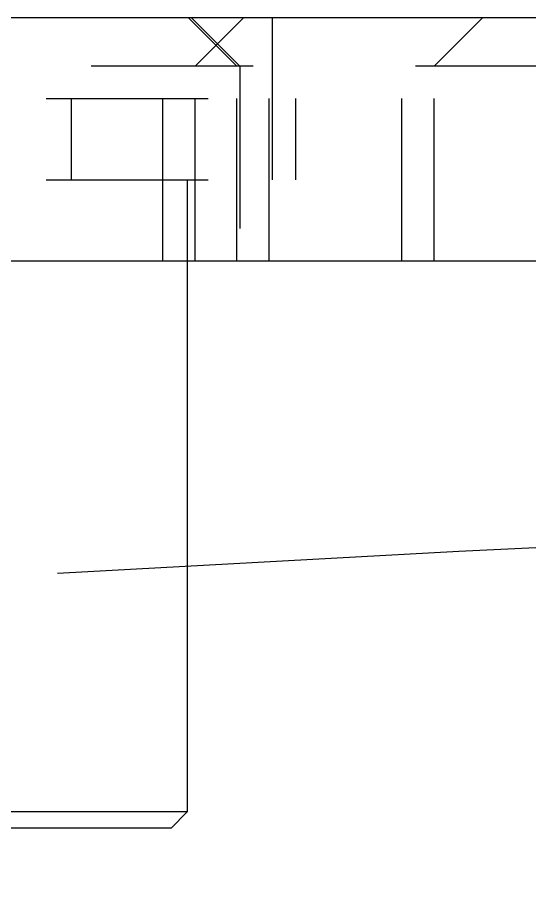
# Model space of a CAD drawing. Header units: inches. Extents: x 504 to 965, y -420 to -94.
# Drawn here: x 664.26 to 667.41, y -338.16 to -332.73 of the extents above; entities that cross this region are included whole.
import ezdxf

# ---------------------------------------------------------------- set-up
doc = ezdxf.new("R2010")
doc.units = ezdxf.units.IN
doc.header["$LTSCALE"] = 10
doc.header["$MEASUREMENT"] = 0
doc.linetypes.add('CENTER', pattern=[0.6, 0.375, -0.075, 0.075, -0.075])
doc.linetypes.add('HIDDEN', pattern=[0.2, 0.1, -0.1])
doc.layers.get('0').update_dxf_attribs({"linetype": 'CONTINUOUS'})
doc.layers.add('02___PRT_ALL_AXES', color=7, linetype='CONTINUOUS')
doc.layers.add('DEFAULT_2', color=8, linetype='HIDDEN')

msp = doc.modelspace()

# ---------------------------------------------------------------- linework, layer by layer
at = {"color": 7, "linetype": 'Continuous'}
for p, q in [((577.5555, -332.7269), (895.8513, -332.7269)), ((577.5555, -334.2269), (895.8513, -334.2269)), ((665.3022, -337.6269), (661.1022, -337.6269)), ((665.2022, -337.7269), (665.3022, -337.6269)), ((665.2022, -337.7269), (661.2022, -337.7269))]:
    msp.add_line(p, q, dxfattribs=at)
at = {"linetype": 'CENTER'}
msp.add_arc((736.7034, -1690.9897), 1356.7628, 83.2637115, 96.7362885, dxfattribs=at)
at = {"layer": '02___PRT_ALL_AXES', "color": 8, "linetype": 'HIDDEN'}
msp.add_line((665.3022, -333.7269), (665.3022, -334.2269), dxfattribs=at)
at = {"layer": '02___PRT_ALL_AXES', "color": 7, "linetype": 'Continuous'}
msp.add_line((665.3022, -334.2269), (665.3022, -337.6269), dxfattribs=at)
at = {"layer": 'DEFAULT_2', "color": 8, "linetype": 'HIDDEN'}
for p, q in [((665.1513, -334.2269), (665.1513, -332.7269)), ((665.6088, -333.0269), (665.3088, -332.7269)), ((665.6263, -333.0269), (665.3263, -332.7269)), ((665.3513, -333.0269), (665.6513, -332.7269)), ((665.8088, -334.2269), (665.8088, -332.7269)), ((665.8263, -332.7269), (665.8263, -334.2269)), ((666.6263, -334.2269), (666.6263, -332.7269)), ((667.1263, -332.7269), (666.8263, -333.0269)), ((871.71, -333.0269), (584.8213, -333.0269)), ((665.3513, -334.2269), (665.3513, -333.0269)), ((665.6088, -334.2269), (665.6088, -333.0269)), ((665.6263, -333.0269), (665.6263, -334.2269)), ((666.8263, -334.2269), (666.8263, -333.0269)), ((660.4309, -333.2269), (665.9735, -333.2269)), ((664.5878, -333.7269), (664.5878, -333.2269)), ((665.9735, -333.7269), (665.9735, -333.2269)), ((660.4309, -333.7269), (665.9735, -333.7269))]:
    msp.add_line(p, q, dxfattribs=at)

doc.saveas('drawing.dxf')
